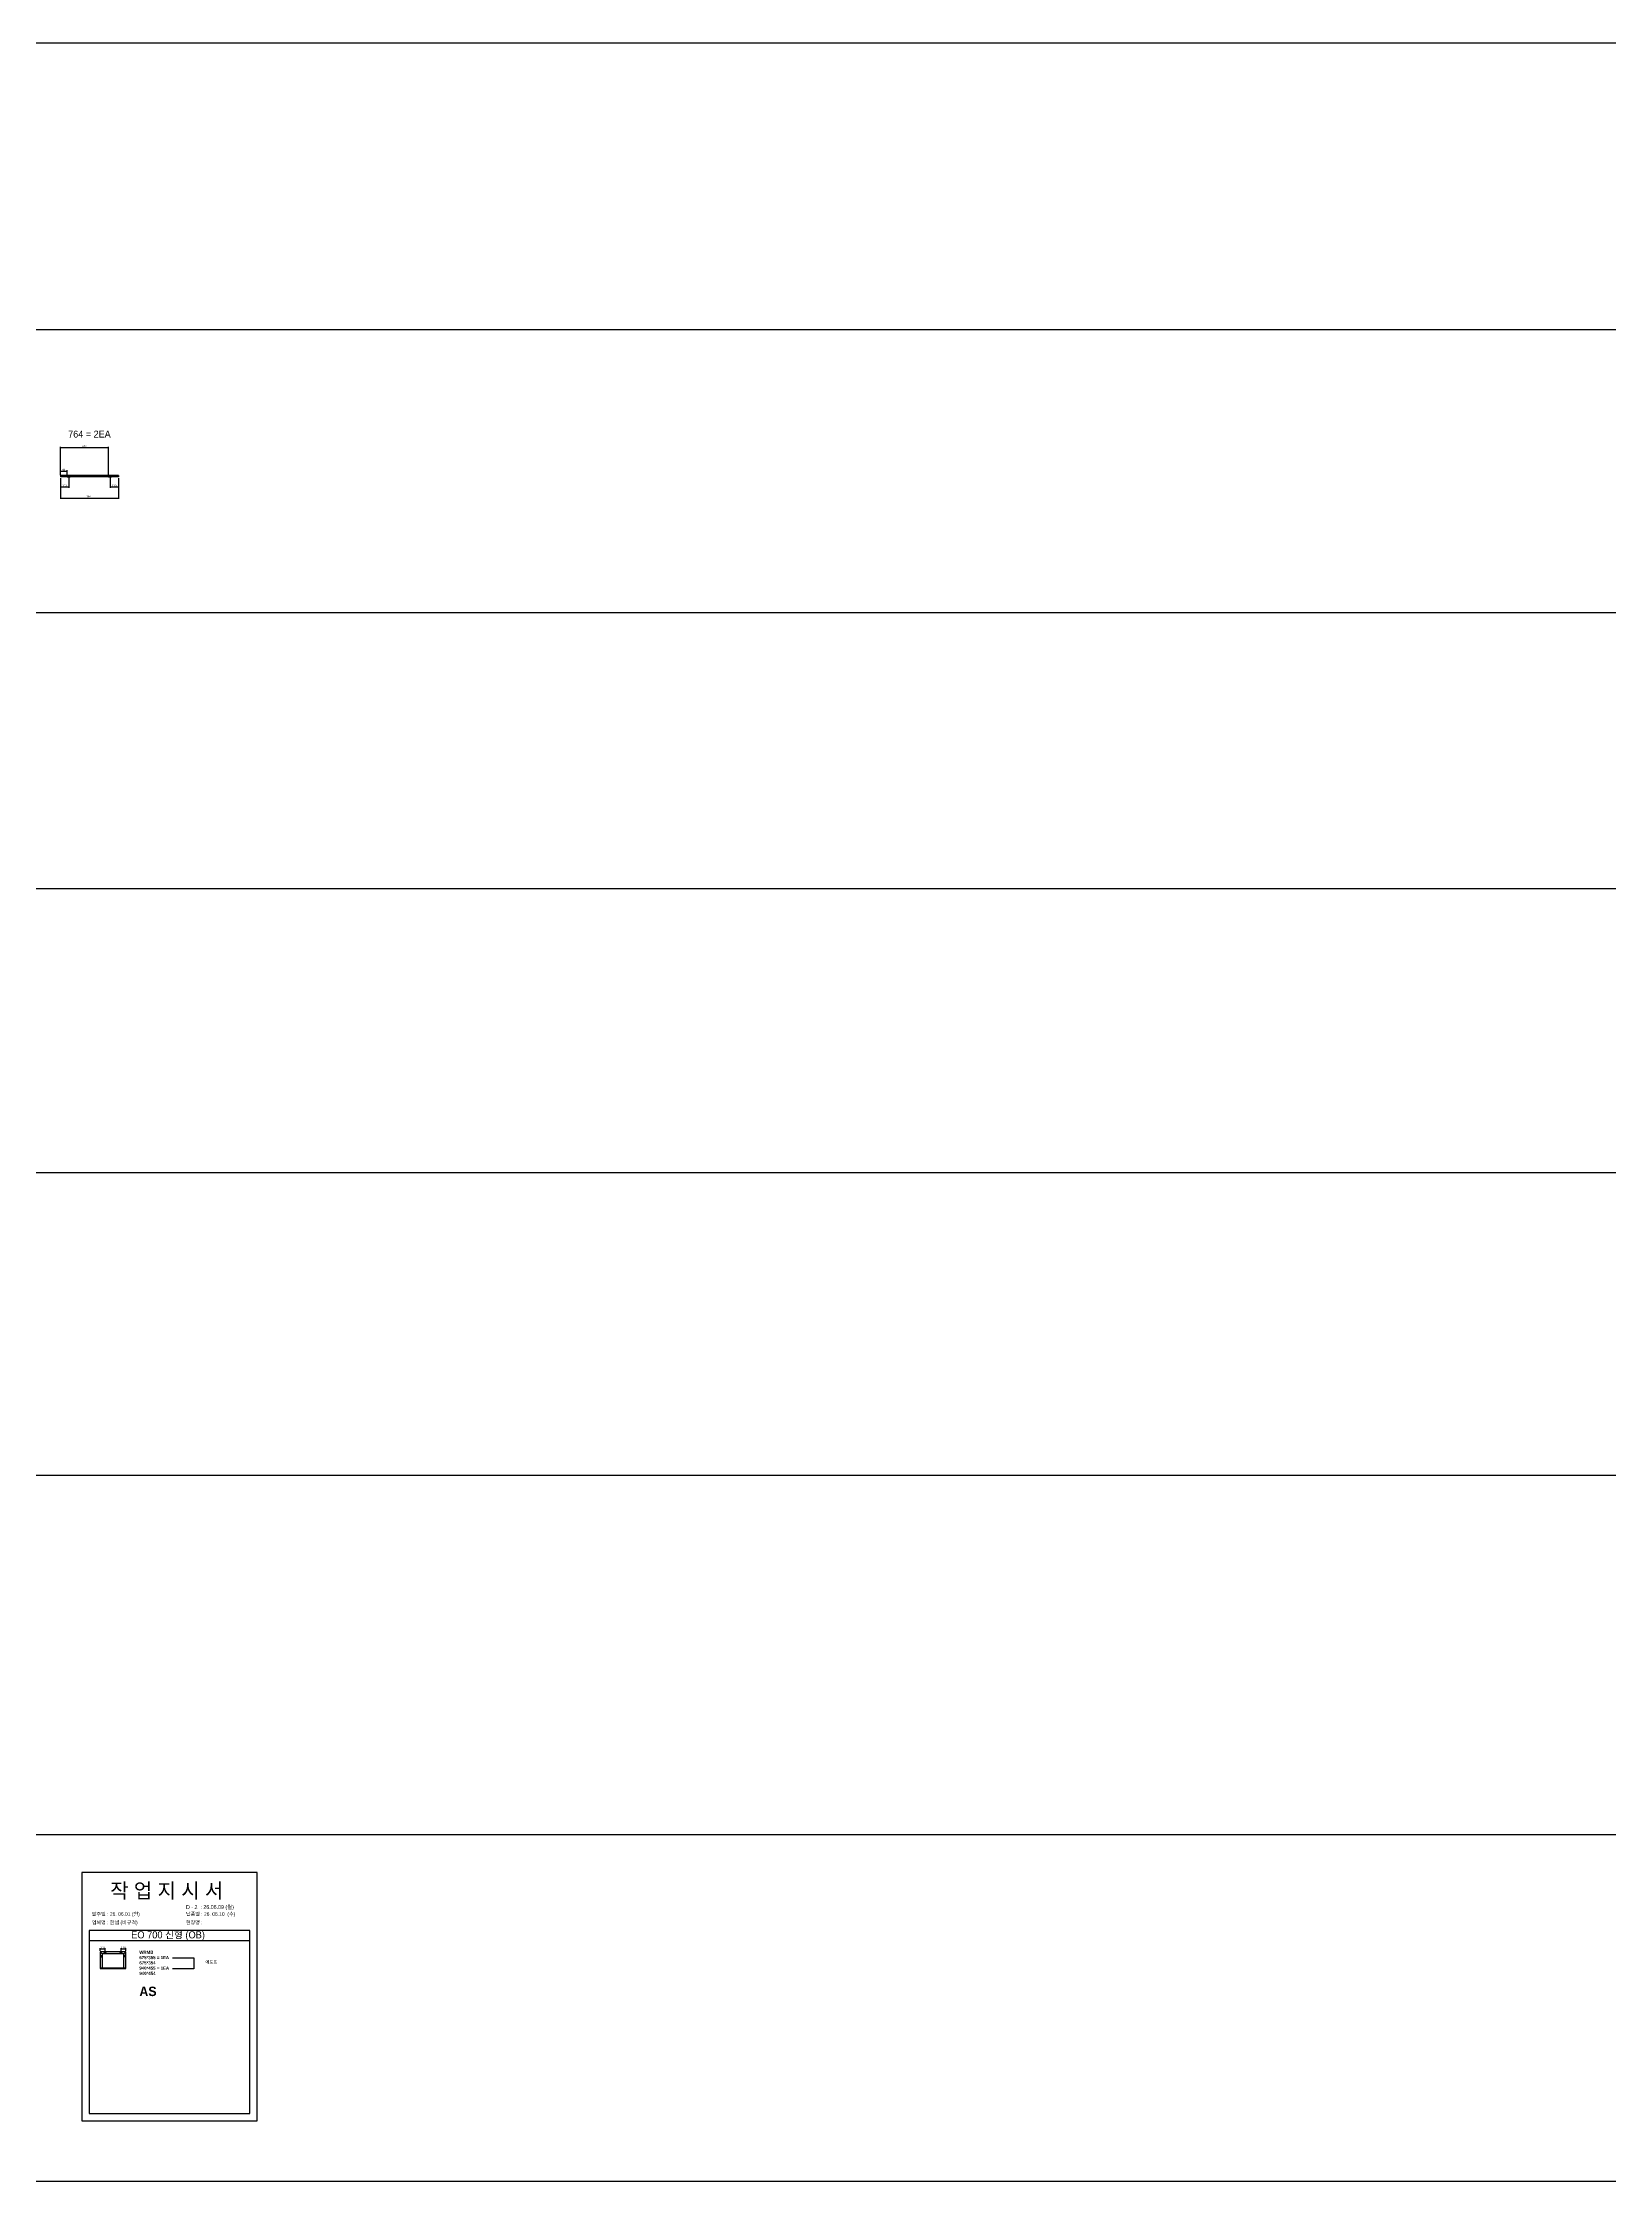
# Model space of a CAD drawing. Header units: millimetres. Extents: x -44117 to 256353, y -2095463 to 65325.
# Drawn here: x 126175 to 146809, y -979032 to -950865 of the extents above; entities that cross this region are included whole.
import ezdxf

# ---------------------------------------------------------------- set-up
doc = ezdxf.new("R2010")
doc.units = ezdxf.units.MM
doc.header["$LTSCALE"] = 10
doc.styles.add('MtX_Gulim', font='')
doc.styles.get('MtX_Gulim').set_extended_font_data('Gulim', bold=True)
doc.dimstyles.new('ISO-25', dxfattribs={"dimtxt": 2.5, "dimasz": 2.5, "dimexe": 1, "dimexo": 1, "dimtad": 1, "dimtxsty": 'Standard', "dimblk": 'ARCHTICK', "dimcen": 2.5, "dimadec": 0, "dimazin": 0, "dimtfac": 1, "dimtmove": 0, "dimatfit": 3, "dimfxl": 0, "dimarcsym": 0})

# ---------------------------------------------------------------- blocks, each defined once
blk = doc.blocks.new('_ArchTick')
at = {"color": 0, "linetype": 'ByBlock', "const_width": 0.15}
blk.add_lwpolyline([(-0.5, -0.5), (0.5, 0.5)], dxfattribs=at)
blk = doc.blocks.new('*D6528')
at = {"color": 0, "lineweight": -2}
for p, q in [((126408, -956599), (126408, -956871)), ((127172, -956599), (127172, -956871)), ((126408, -956861), (127172, -956861))]:
    blk.add_line(p, q, dxfattribs=at)
at = {"layer": 'Defpoints', "color": 0}
for p in [(126408, -956584), (127172, -956584), (127172, -956861)]:
    blk.add_point(p, dxfattribs=at)
at = {"color": 0, "lineweight": -2, "xscale": 10, "yscale": 10, "zscale": 10, "rotation": 180}
blk.add_blockref('_ArchTick', (126408, -956861), dxfattribs=at)
at = {"color": 0, "lineweight": -2, "xscale": 10, "yscale": 10, "zscale": 10}
blk.add_blockref('_ArchTick', (127172, -956861), dxfattribs=at)
at = {"color": 0, "insert": (126779, -956842), "char_height": 25, "attachment_point": 5}
blk.add_mtext('764', dxfattribs=at)
blk = doc.blocks.new('*D6529')
at = {"color": 0, "lineweight": -2}
for p, q in [((126408, -956599), (126408, -956725)), ((126408, -956715), (126518, -956715)), ((126518, -956587), (126518, -956725))]:
    blk.add_line(p, q, dxfattribs=at)
at = {"layer": 'Defpoints', "color": 0}
for p in [(126408, -956584), (126518, -956572), (126518, -956715)]:
    blk.add_point(p, dxfattribs=at)
at = {"color": 0, "lineweight": -2, "xscale": 10, "yscale": 10, "zscale": 10, "rotation": 180}
blk.add_blockref('_ArchTick', (126408, -956715), dxfattribs=at)
at = {"color": 0, "lineweight": -2, "xscale": 10, "yscale": 10, "zscale": 10}
blk.add_blockref('_ArchTick', (126518, -956715), dxfattribs=at)
at = {"color": 0, "insert": (126463, -956697), "char_height": 25, "attachment_point": 5}
blk.add_mtext('110', dxfattribs=at)
blk = doc.blocks.new('*D6530')
at = {"color": 0, "lineweight": -2}
for p, q in [((127062, -956587), (127062, -956725)), ((127062, -956715), (127172, -956715)), ((127172, -956599), (127172, -956725))]:
    blk.add_line(p, q, dxfattribs=at)
at = {"layer": 'Defpoints', "color": 0}
for p in [(127062, -956572), (127172, -956584), (127172, -956715)]:
    blk.add_point(p, dxfattribs=at)
at = {"color": 0, "lineweight": -2, "xscale": 10, "yscale": 10, "zscale": 10, "rotation": 180}
blk.add_blockref('_ArchTick', (127062, -956715), dxfattribs=at)
at = {"color": 0, "lineweight": -2, "xscale": 10, "yscale": 10, "zscale": 10}
blk.add_blockref('_ArchTick', (127172, -956715), dxfattribs=at)
at = {"color": 0, "insert": (127117, -956697), "char_height": 25, "attachment_point": 5}
blk.add_mtext('110', dxfattribs=at)
blk = doc.blocks.new('*D6531')
at = {"color": 0, "lineweight": -2}
for p, q in [((126408, -956551), (126408, -956496)), ((126408, -956506), (126497, -956506)), ((126497, -956562), (126497, -956496))]:
    blk.add_line(p, q, dxfattribs=at)
at = {"layer": 'Defpoints', "color": 0}
for p in [(126497, -956506), (126408, -956566), (126497, -956577)]:
    blk.add_point(p, dxfattribs=at)
at = {"color": 0, "lineweight": -2, "xscale": 10, "yscale": 10, "zscale": 10, "rotation": 180}
blk.add_blockref('_ArchTick', (126408, -956506), dxfattribs=at)
at = {"color": 0, "lineweight": -2, "xscale": 10, "yscale": 10, "zscale": 10}
blk.add_blockref('_ArchTick', (126497, -956506), dxfattribs=at)
at = {"color": 0, "insert": (126453, -956488), "char_height": 25, "attachment_point": 5}
blk.add_mtext('89', dxfattribs=at)
blk = doc.blocks.new('*D6532')
at = {"color": 0, "lineweight": -2}
for p, q in [((126408, -956559), (126408, -956187)), ((126408, -956197), (127041, -956197)), ((127041, -956562), (127041, -956187))]:
    blk.add_line(p, q, dxfattribs=at)
at = {"layer": 'Defpoints', "color": 0}
for p in [(127041, -956197), (126408, -956574), (127041, -956577)]:
    blk.add_point(p, dxfattribs=at)
at = {"color": 0, "lineweight": -2, "xscale": 10, "yscale": 10, "zscale": 10, "rotation": 180}
blk.add_blockref('_ArchTick', (126408, -956197), dxfattribs=at)
at = {"color": 0, "lineweight": -2, "xscale": 10, "yscale": 10, "zscale": 10}
blk.add_blockref('_ArchTick', (127041, -956197), dxfattribs=at)
at = {"color": 0, "insert": (126725, -956179), "char_height": 25, "attachment_point": 5}
blk.add_mtext('633', dxfattribs=at)
blk = doc.blocks.new('*D6724')
at = {"color": 0, "lineweight": -2}
for p, q in [((126933, -975996), (126933, -975962)), ((126933, -975972), (126996, -975972)), ((126996, -976008), (126996, -975962))]:
    blk.add_line(p, q, dxfattribs=at)
at = {"layer": 'Defpoints', "color": 0}
for p in [(126996, -975972), (126933, -976011), (126996, -976023)]:
    blk.add_point(p, dxfattribs=at)
at = {"color": 0, "lineweight": -2, "xscale": 10, "yscale": 10, "zscale": 10, "rotation": 180}
blk.add_blockref('_ArchTick', (126933, -975972), dxfattribs=at)
at = {"color": 0, "lineweight": -2, "xscale": 10, "yscale": 10, "zscale": 10}
blk.add_blockref('_ArchTick', (126996, -975972), dxfattribs=at)
at = {"color": 0, "insert": (126964, -975954), "char_height": 25, "attachment_point": 5}
blk.add_mtext('110', dxfattribs=at)
blk = doc.blocks.new('*D6725')
at = {"color": 0, "lineweight": -2}
for p, q in [((127206, -976008), (127206, -975962)), ((127206, -975972), (127269, -975972)), ((127269, -975996), (127269, -975962))]:
    blk.add_line(p, q, dxfattribs=at)
at = {"layer": 'Defpoints', "color": 0}
for p in [(127269, -975972), (127206, -976023), (127269, -976011)]:
    blk.add_point(p, dxfattribs=at)
at = {"color": 0, "lineweight": -2, "xscale": 10, "yscale": 10, "zscale": 10, "rotation": 180}
blk.add_blockref('_ArchTick', (127206, -975972), dxfattribs=at)
at = {"color": 0, "lineweight": -2, "xscale": 10, "yscale": 10, "zscale": 10}
blk.add_blockref('_ArchTick', (127269, -975972), dxfattribs=at)
at = {"color": 0, "insert": (127237, -975954), "char_height": 25, "attachment_point": 5}
blk.add_mtext('110', dxfattribs=at)

msp = doc.modelspace()

# ---------------------------------------------------------------- linework, layer by layer
at = {"color": 1}
for p, q in [((104302.82932, -950864.86526), (196571.97618, -950864.86526)), ((104302.82932, -950864.86526), (196571.97618, -950864.86526)), ((104302.82932, -950864.86526), (196571.97618, -950864.86526)), ((104302.82932, -950864.86526), (196571.97618, -950864.86526)), ((104302.82932, -950864.86526), (196571.97618, -950864.86526)), ((104302.82932, -950864.86526), (196571.97618, -950864.86526)), ((104302.82932, -950864.86526), (196571.97618, -950864.86526)), ((104302.82932, -950864.86526), (196571.97618, -950864.86526)), ((104302.82932, -950864.86526), (196571.97618, -950864.86526)), ((104302.82932, -950864.86526), (196571.97618, -950864.86526)), ((106514.67745, -950864.86526), (198783.82431, -950864.86526)), ((106514.67745, -950864.86526), (198783.82431, -950864.86526)), ((106514.67745, -950864.86526), (198783.82431, -950864.86526)), ((106514.67745, -950864.86526), (198783.82431, -950864.86526)), ((106514.67745, -950864.86526), (198783.82431, -950864.86526)), ((106514.67745, -950864.86526), (198783.82431, -950864.86526)), ((106514.67745, -950864.86526), (198783.82431, -950864.86526)), ((106514.67745, -950864.86526), (198783.82431, -950864.86526)), ((106514.67745, -950864.86526), (198783.82431, -950864.86526)), ((106514.67745, -950864.86526), (198783.82431, -950864.86526)), ((104302.82932, -954639.50749), (196571.97618, -954639.50749)), ((104302.82932, -954639.50749), (196571.97618, -954639.50749)), ((104302.82932, -954639.50749), (196571.97618, -954639.50749)), ((104302.82932, -954639.50749), (196571.97618, -954639.50749)), ((104302.82932, -954639.50749), (196571.97618, -954639.50749)), ((104302.82932, -954639.50749), (196571.97618, -954639.50749)), ((104302.82932, -954639.50749), (196571.97618, -954639.50749)), ((104302.82932, -954639.50749), (196571.97618, -954639.50749)), ((104302.82932, -954639.50749), (196571.97618, -954639.50749)), ((104302.82932, -954639.50749), (196571.97618, -954639.50749)), ((106514.67745, -954639.50749), (198783.82431, -954639.50749)), ((106514.67745, -954639.50749), (198783.82431, -954639.50749)), ((106514.67745, -954639.50749), (198783.82431, -954639.50749)), ((106514.67745, -954639.50749), (198783.82431, -954639.50749)), ((106514.67745, -954639.50749), (198783.82431, -954639.50749)), ((106514.67745, -954639.50749), (198783.82431, -954639.50749)), ((106514.67745, -954639.50749), (198783.82431, -954639.50749)), ((106514.67745, -954639.50749), (198783.82431, -954639.50749)), ((106514.67745, -954639.50749), (198783.82431, -954639.50749)), ((106514.67745, -954639.50749), (198783.82431, -954639.50749)), ((104302.82932, -958366.99369), (196571.97618, -958366.99369)), ((104302.82932, -958366.99369), (196571.97618, -958366.99369)), ((104302.82932, -958366.99369), (196571.97618, -958366.99369)), ((104302.82932, -958366.99369), (196571.97618, -958366.99369)), ((104302.82932, -958366.99369), (196571.97618, -958366.99369)), ((104302.82932, -958366.99369), (196571.97618, -958366.99369)), ((104302.82932, -958366.99369), (196571.97618, -958366.99369)), ((104302.82932, -958366.99369), (196571.97618, -958366.99369)), ((104302.82932, -958366.99369), (196571.97618, -958366.99369)), ((104302.82932, -958366.99369), (196571.97618, -958366.99369)), ((106514.67745, -958366.99369), (198783.82431, -958366.99369)), ((106514.67745, -958366.99369), (198783.82431, -958366.99369)), ((106514.67745, -958366.99369), (198783.82431, -958366.99369)), ((106514.67745, -958366.99369), (198783.82431, -958366.99369)), ((106514.67745, -958366.99369), (198783.82431, -958366.99369)), ((106514.67745, -958366.99369), (198783.82431, -958366.99369)), ((106514.67745, -958366.99369), (198783.82431, -958366.99369)), ((106514.67745, -958366.99369), (198783.82431, -958366.99369)), ((106514.67745, -958366.99369), (198783.82431, -958366.99369)), ((106514.67745, -958366.99369), (198783.82431, -958366.99369)), ((104302.82932, -962006.40122), (196571.97618, -962006.40122)), ((104302.82932, -962006.40122), (196571.97618, -962006.40122)), ((104302.82932, -962006.40122), (196571.97618, -962006.40122)), ((104302.82932, -962006.40122), (196571.97618, -962006.40122)), ((104302.82932, -962006.40122), (196571.97618, -962006.40122)), ((104302.82932, -962006.40122), (196571.97618, -962006.40122)), ((104302.82932, -962006.40122), (196571.97618, -962006.40122)), ((104302.82932, -962006.40122), (196571.97618, -962006.40122)), ((104302.82932, -962006.40122), (196571.97618, -962006.40122)), ((104302.82932, -962006.40122), (196571.97618, -962006.40122)), ((106514.67745, -962006.40122), (198783.82431, -962006.40122)), ((106514.67745, -962006.40122), (198783.82431, -962006.40122)), ((106514.67745, -962006.40122), (198783.82431, -962006.40122)), ((106514.67745, -962006.40122), (198783.82431, -962006.40122)), ((106514.67745, -962006.40122), (198783.82431, -962006.40122)), ((106514.67745, -962006.40122), (198783.82431, -962006.40122)), ((106514.67745, -962006.40122), (198783.82431, -962006.40122)), ((106514.67745, -962006.40122), (198783.82431, -962006.40122)), ((106514.67745, -962006.40122), (198783.82431, -962006.40122)), ((106514.67745, -962006.40122), (198783.82431, -962006.40122)), ((104302.82932, -965746.66128), (196571.97618, -965746.66128)), ((104302.82932, -965746.66128), (196571.97618, -965746.66128)), ((104302.82932, -965746.66128), (196571.97618, -965746.66128)), ((104302.82932, -965746.66128), (196571.97618, -965746.66128)), ((104302.82932, -965746.66128), (196571.97618, -965746.66128)), ((104302.82932, -965746.66128), (196571.97618, -965746.66128)), ((104302.82932, -965746.66128), (196571.97618, -965746.66128)), ((104302.82932, -965746.66128), (196571.97618, -965746.66128)), ((104302.82932, -965746.66128), (196571.97618, -965746.66128)), ((104302.82932, -965746.66128), (196571.97618, -965746.66128)), ((106514.67745, -965746.66128), (198783.82431, -965746.66128)), ((106514.67745, -965746.66128), (198783.82431, -965746.66128)), ((106514.67745, -965746.66128), (198783.82431, -965746.66128)), ((106514.67745, -965746.66128), (198783.82431, -965746.66128)), ((106514.67745, -965746.66128), (198783.82431, -965746.66128)), ((106514.67745, -965746.66128), (198783.82431, -965746.66128)), ((106514.67745, -965746.66128), (198783.82431, -965746.66128)), ((106514.67745, -965746.66128), (198783.82431, -965746.66128)), ((106514.67745, -965746.66128), (198783.82431, -965746.66128)), ((106514.67745, -965746.66128), (198783.82431, -965746.66128)), ((104302.82932, -969733.442), (196571.97618, -969733.442)), ((104302.82932, -969733.442), (196571.97618, -969733.442)), ((104302.82932, -969733.442), (196571.97618, -969733.442)), ((104302.82932, -969733.442), (196571.97618, -969733.442)), ((104302.82932, -969733.442), (196571.97618, -969733.442)), ((104302.82932, -969733.442), (196571.97618, -969733.442)), ((104302.82932, -969733.442), (196571.97618, -969733.442)), ((104302.82932, -969733.442), (196571.97618, -969733.442)), ((104302.82932, -969733.442), (196571.97618, -969733.442)), ((104302.82932, -969733.442), (196571.97618, -969733.442)), ((106514.67745, -969733.442), (198783.82431, -969733.442)), ((106514.67745, -969733.442), (198783.82431, -969733.442)), ((106514.67745, -969733.442), (198783.82431, -969733.442)), ((106514.67745, -969733.442), (198783.82431, -969733.442)), ((106514.67745, -969733.442), (198783.82431, -969733.442)), ((106514.67745, -969733.442), (198783.82431, -969733.442)), ((106514.67745, -969733.442), (198783.82431, -969733.442)), ((106514.67745, -969733.442), (198783.82431, -969733.442)), ((106514.67745, -969733.442), (198783.82431, -969733.442)), ((106514.67745, -969733.442), (198783.82431, -969733.442)), ((104302.82932, -974466.17739), (196571.97618, -974466.17739)), ((104302.82932, -974466.17739), (196571.97618, -974466.17739)), ((104302.82932, -974466.17739), (196571.97618, -974466.17739)), ((104302.82932, -974466.17739), (196571.97618, -974466.17739)), ((104302.82932, -974466.17739), (196571.97618, -974466.17739)), ((104302.82932, -974466.17739), (196571.97618, -974466.17739)), ((104302.82932, -974466.17739), (196571.97618, -974466.17739)), ((104302.82932, -974466.17739), (196571.97618, -974466.17739)), ((104302.82932, -974466.17739), (196571.97618, -974466.17739)), ((104302.82932, -974466.17739), (196571.97618, -974466.17739)), ((106514.67745, -974466.17739), (198783.82431, -974466.17739)), ((106514.67745, -974466.17739), (198783.82431, -974466.17739)), ((106514.67745, -974466.17739), (198783.82431, -974466.17739)), ((106514.67745, -974466.17739), (198783.82431, -974466.17739)), ((106514.67745, -974466.17739), (198783.82431, -974466.17739)), ((106514.67745, -974466.17739), (198783.82431, -974466.17739)), ((106514.67745, -974466.17739), (198783.82431, -974466.17739)), ((106514.67745, -974466.17739), (198783.82431, -974466.17739)), ((106514.67745, -974466.17739), (198783.82431, -974466.17739)), ((106514.67745, -974466.17739), (198783.82431, -974466.17739)), ((104302.82932, -979031.68508), (196571.97618, -979031.68508)), ((104302.82932, -979031.68508), (196571.97618, -979031.68508)), ((104302.82932, -979031.68508), (196571.97618, -979031.68508)), ((104302.82932, -979031.68508), (196571.97618, -979031.68508)), ((104302.82932, -979031.68508), (196571.97618, -979031.68508)), ((104302.82932, -979031.68508), (196571.97618, -979031.68508)), ((104302.82932, -979031.68508), (196571.97618, -979031.68508)), ((104302.82932, -979031.68508), (196571.97618, -979031.68508)), ((104302.82932, -979031.68508), (196571.97618, -979031.68508)), ((104302.82932, -979031.68508), (196571.97618, -979031.68508)), ((106514.67745, -979031.68508), (198783.82431, -979031.68508)), ((106514.67745, -979031.68508), (198783.82431, -979031.68508)), ((106514.67745, -979031.68508), (198783.82431, -979031.68508)), ((106514.67745, -979031.68508), (198783.82431, -979031.68508)), ((106514.67745, -979031.68508), (198783.82431, -979031.68508)), ((106514.67745, -979031.68508), (198783.82431, -979031.68508)), ((106514.67745, -979031.68508), (198783.82431, -979031.68508)), ((106514.67745, -979031.68508), (198783.82431, -979031.68508)), ((106514.67745, -979031.68508), (198783.82431, -979031.68508)), ((106514.67745, -979031.68508), (198783.82431, -979031.68508))]:
    msp.add_line(p, q, dxfattribs=at)
at = {"linetype": 'Continuous'}
for p, q in [((127172.16404, -956564.6788), (126408.15925, -956564.6788)), ((127172.16404, -956566.0788), (126408.15925, -956566.0788)), ((127172.16404, -956583.6788), (126408.15925, -956583.6788))]:
    msp.add_line(p, q, dxfattribs=at)
for p, q in [((126408.15925, -956564.6788), (126408.15925, -956583.6788)), ((127172.16404, -956564.6788), (127172.16404, -956583.6788)), ((128904.84496, -975728.60859), (126784.37046, -975728.60859)), ((128904.84496, -975866.30174), (126784.37046, -975866.30174)), ((126932.63236, -976010.96542), (126932.63236, -976229.47356)), ((126932.63236, -976221.11375), (127268.84044, -976221.11375)), ((126932.63236, -976228.95467), (127268.55217, -976228.95467)), ((126958.28833, -976036.62139), (126932.7168, -976010.76159)), ((127268.55217, -976010.67716), (126932.92063, -976010.67716)), ((126932.92063, -976229.76183), (127268.55217, -976229.76183)), ((126934.07371, -976221.11375), (126934.07371, -976229.76183)), ((126945.60449, -976059.1064), (126951.36987, -976059.1064)), ((126945.60449, -976077.55563), (126951.36987, -976077.55563)), ((126948.48718, -976056.22371), (126948.48718, -976061.98909)), ((126948.48718, -976074.67294), (126948.48718, -976080.43833)), ((126958.28833, -976036.62139), (126958.28833, -976221.69029)), ((127243.18447, -976036.62139), (126958.28833, -976036.62139)), ((127011.48709, -976023.36101), (126980.03962, -976023.36101)), ((126985.09738, -976029.12639), (126980.48507, -976029.12639)), ((126982.79123, -976026.82024), (126982.79123, -976031.43255)), ((126995.76335, -976039.08474), (126995.76335, -976007.63727)), ((127011.04162, -976029.12639), (127006.42931, -976029.12639)), ((127008.73547, -976026.82024), (127008.73547, -976031.43255)), ((127189.98573, -976023.36101), (127221.4332, -976023.36101)), ((127195.04351, -976029.12639), (127190.4312, -976029.12639)), ((127192.73735, -976026.82024), (127192.73735, -976031.43255)), ((127205.70947, -976039.08474), (127205.70947, -976007.63727)), ((127220.98774, -976029.12639), (127216.37543, -976029.12639)), ((127218.68159, -976026.82024), (127218.68159, -976031.43255)), ((127243.18447, -976036.62139), (127268.75601, -976010.76159)), ((127243.18447, -976221.11375), (127243.18447, -976036.62139)), ((127255.86833, -976059.1064), (127250.10294, -976059.1064)), ((127255.86833, -976077.55563), (127250.10294, -976077.55563)), ((127252.98563, -976056.22371), (127252.98563, -976061.98909)), ((127252.98563, -976074.67294), (127252.98563, -976080.43833)), ((127267.3991, -976229.76183), (127267.3991, -976221.11375)), ((127268.84044, -976229.47356), (127268.84044, -976010.96542))]:
    msp.add_line(p, q)
at = {"color": 2, "linetype": 'Continuous'}
for points in [[(126497.15945, -956577.2788), (126497.15945, -956577.2788, 0.4142135624), (126502.15945, -956582.2788), (126534.15945, -956582.2788, 0.4142135624), (126539.15945, -956577.2788), (126539.15945, -956577.2788, 0.4142135624), (126534.15945, -956572.2788), (126502.15945, -956572.2788, 0.4142135624)], [(127041.15945, -956577.2788), (127041.15945, -956577.2788, 0.4142135624), (127046.15945, -956582.2788), (127078.15945, -956582.2788, 0.4142135624), (127083.15945, -956577.2788), (127083.15945, -956577.2788, 0.4142135624), (127078.15945, -956572.2788), (127046.15945, -956572.2788, 0.4142135624)]]:
    msp.add_lwpolyline(points, format="xyb", close=True, dxfattribs=at)
msp.add_lwpolyline([(126687.98526, -978235.76714), (129001.23016, -978235.76714), (129001.23016, -974964.17792), (126687.98526, -974964.17792)], close=True)
for points in [[(126784.37046, -975728.60859), (126784.37046, -978139.38194), (128904.84496, -978139.38194), (128904.84496, -975728.60859)], [(127882.41862, -976089.36752), (128166.02754, -976089.36752), (128166.02754, -976233.70421), (127882.41862, -976233.70421)]]:
    msp.add_lwpolyline(points)
for centre, radius in [((126948.48718, -976059.1064), 0.86481), ((126948.48718, -976077.55563), 0.86481), ((126982.79123, -976029.12639), 0.92246), ((126995.76335, -976023.36101), 10.08943), ((127008.73547, -976029.12639), 0.92246), ((127192.73735, -976029.12639), 0.92246), ((127205.70947, -976023.36101), 10.08943), ((127218.68159, -976029.12639), 0.92246), ((127252.98563, -976059.1064), 0.86481), ((127252.98563, -976077.55563), 0.86481)]:
    msp.add_circle(centre, radius)
for centre, start, end in [((126932.92063, -976010.96542), 90, 180), ((126932.92063, -976229.47356), 180, 270), ((127268.55217, -976010.96542), 0, 90), ((127268.55217, -976229.47356), 270, 0)]:
    msp.add_arc(centre, 0.28827, start, end)

# ---------------------------------------------------------------- texts
at = {"color": 1, "linetype": 'Continuous', "style": 'MtX_Gulim'}
msp.add_text('AS', height=124.876231, dxfattribs=at).set_placement((127447.73587, -976593.05931))
at = {"attachment_point": 1}
for s, width, gutter_width, heights, insert, char_height in [('{\\fGulim|b0|i0|c129|p50;764 = 2EA}', 2155.3243433, 8.14604, [-94.0298], (126509.77695, -955974.02619), 91.2356303), ('{\\fGulim|b0|i0|c129|p50;작 업 지 시 서}', 4553.9528048, 17.21164, [-214.58863], (127063.62127, -975107.60256), 192.7704086), ('{\\fGulim|b0|i0|c129|p50;업체명 : 한샘 (비규격)}', 4553.9528048, 17.21164, [49.72484], (126822.36999, -975599.68566), 47.2287501), ('\\pt11;{\\fGulim|b0|i0|c129|p50;발주일 : 26. 06.01 (월)}', 4553.9528048, 17.21164, [47.50981], (126822.36999, -975488.62762), 47.2287501), ('{\\fGulim|b0|i0|c129|p50;현장명 :  }', 4553.9528048, 17.21164, [52.69999], (128061.57801, -975599.68566), 47.2287501), ('{\\fGulim|b0|i0|c129|p50;납품일 : 26. 06.10  (수)}', 4553.9528048, 17.21164, [48.31684], (128061.57801, -975488.62762), 47.2287501), ('{\\fGulim|b0|i0|c129|p50;EO 700 신형 (OB)}', 2199.0574109, 8.31133, [-117.13327], (127340.097, -975739.61946), 93.0868662), ('{\\f굴림|b1|i0|c129|p50;WRMB\\P675*355 = 1EA\\P\\C1;675*354\\P\\C256;940*455 = 1EA\\P\\C1;940*454}', 12604.7778903, 162.10861, [-321.18458], (127447.04804, -975995.55904), 41.6850715), ('{\\f굴림|b1|i0|c129|p50;에토프}', 12234.9459212, 157.35224, [-45.01131], (128317.9462, -976124.76109), 40.4620058)]:
    msp.add_mtext_dynamic_manual_height_columns(s, width=width, gutter_width=gutter_width, heights=heights, dxfattribs=dict(at, insert=insert, char_height=char_height))
at = {"color": 1, "insert": (128061.84384, -975394.74347), "char_height": 50.4900421, "attachment_point": 1}
msp.add_mtext_dynamic_manual_height_columns('{\\fGulim|b0|i0|c129|p50;D - 2  : 26.06.09 (월)}', width=4868.417403, gutter_width=18.40016, heights=[51.65327], dxfattribs=at)

# ---------------------------------------------------------------- dimensions: what is measured, and where the dimension line sits
for base, p1, p2, picture, middle in [((127041.15945, -956197.41741), (126408.15925, -956574.1788), (127041.15945, -956577.2788), '*D6532', (126724.65935, -956178.66741)), ((126497.15945, -956506.3461), (126408.15925, -956566.0788), (126497.15945, -956577.2788), '*D6531', (126452.65935, -956487.5961)), ((126518.15945, -956715.26839), (126408.15925, -956583.6788), (126518.15945, -956572.2788), '*D6529', (126463.15935, -956696.51839)), ((127172.16404, -956715.26839), (127062.15945, -956572.2788), (127172.16404, -956583.6788), '*D6530', (127117.16175, -956696.51839))]:
    dim = msp.add_linear_dim(base=base, p1=p1, p2=p2, dimstyle='ISO-25', override={"dimscale": 10, "dimasz": 1, "dimexo": 1.5})
    dim.commit()
    dim.dimension.update_dxf_attribs({"geometry": picture, "text_midpoint": middle})
dim = msp.add_linear_dim(base=(127172.16404, -956860.80182), p1=(126408.15925, -956583.6788), p2=(127172.16404, -956583.6788), dimstyle='ISO-25', override={"dimscale": 10, "dimasz": 1, "dimexo": 1.5})
dim.commit()
dim.dimension.update_dxf_attribs({"geometry": '*D6528', "text_midpoint": (126779.16165, -956860.80182), "dimtype": 160})
for base, p1, p2, picture, middle in [((126995.76335, -975972.414), (126932.92063, -976010.96542), (126995.76335, -976023.36101), '*D6724', (126964.34199, -975953.664)), ((127268.55217, -975972.414), (127205.70946, -976023.36101), (127268.55217, -976010.96542), '*D6725', (127237.13082, -975953.664))]:
    dim = msp.add_linear_dim(base=base, p1=p1, p2=p2, text='110', dimstyle='ISO-25', override={"dimscale": 10, "dimasz": 1, "dimexo": 1.5, "dimtxsty": 'Standard'})
    dim.commit()
    dim.dimension.update_dxf_attribs({"geometry": picture, "text_midpoint": middle})

doc.saveas('drawing.dxf')
